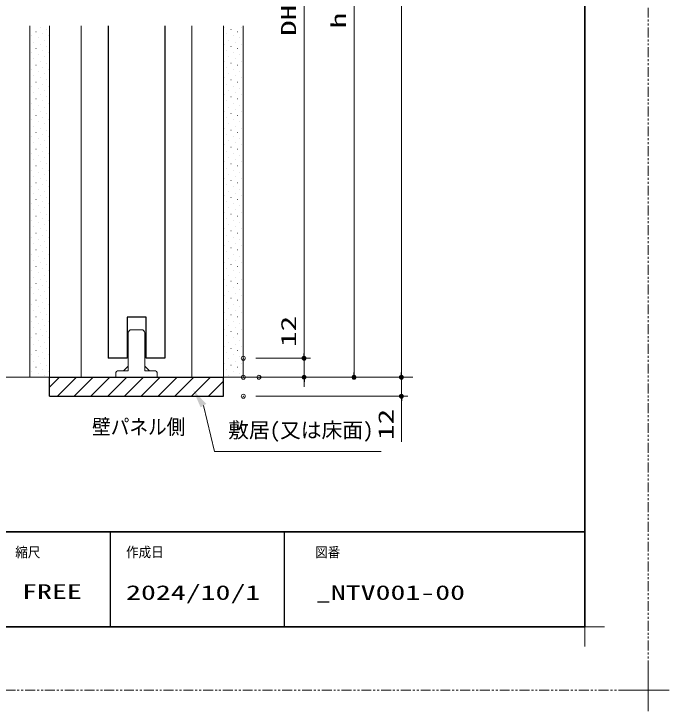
# Model space of a CAD drawing. Units: millimetres, scale not verified. Extents: x -1306 to 1306, y -607 to 607.
# Drawn here: x -13.8 to 400.3, y -607.3 to -166.7 of the extents above; entities that cross this region are included whole.
import ezdxf
from ezdxf.enums import TextEntityAlignment as Align

# ---------------------------------------------------------------- set-up
doc = ezdxf.new("R2010")
doc.units = ezdxf.units.MM
doc.header["$LTSCALE"] = 5
doc.header["$PDMODE"] = 32
doc.header["$PDSIZE"] = 2.5
doc.linetypes.add('USER1', pattern=[2.5, 1.25, -0.25, 0.25, -0.25, 0.25, -0.25])
for name, color, linetype, lineweight in [('0-1_線(黄)', 2, 'Continuous', 15), ('0-3_陰線', 4, 'USER1', 9), ('0-D_線(白)', 7, 'Continuous', 30), ('1-0_線(水)', 4, 'Continuous', 9), ('1-1_寸法線', 3, 'Continuous', 13), ('1-2_ハッチング', 6, 'Continuous', 9), ('1-4_DEFPOINTS', 7, 'Continuous', 5), ('1-5_0', 3, 'Continuous', 25), ('1-7_図面枠', 7, 'Continuous', 35), ('1-8_一般', 7, 'Continuous', 5)]:
    doc.layers.add(name, color=color, linetype=linetype, lineweight=lineweight)
doc.styles.add('ＭＳ ゴシック', font='')
doc.styles.get('ＭＳ ゴシック').set_extended_font_data('MS Gothic')

# ---------------------------------------------------------------- blocks, each defined once
blk = doc.blocks.new('_DOT')
at = {"layer": '1-5_0'}
blk.add_line((-2.5, 0), (-5, 0), dxfattribs=at)
for points in [[(0, 0), (-2.5, 0), (-2.48, 0.313)], [(0, 0), (-2.48, -0.313), (-2.5, 0)], [(0, 0), (-2.48, 0.313), (-2.421, 0.622)], [(0, 0), (-2.421, -0.622), (-2.48, -0.313)], [(0, 0), (-2.421, 0.622), (-2.324, 0.92)], [(0, 0), (-2.324, -0.92), (-2.421, -0.622)], [(0, 0), (-2.324, 0.92), (-2.191, 1.204)], [(0, 0), (-2.191, -1.204), (-2.324, -0.92)], [(0, 0), (-2.191, 1.204), (-2.023, 1.469)], [(0, 0), (-2.023, -1.469), (-2.191, -1.204)], [(0, 0), (-2.023, 1.469), (-1.822, 1.711)], [(0, 0), (-1.822, -1.711), (-2.023, -1.469)], [(0, 0), (-1.822, 1.711), (-1.594, 1.926)], [(0, 0), (-1.594, -1.926), (-1.822, -1.711)], [(0, 0), (-1.594, 1.926), (-1.34, 2.111)], [(0, 0), (-1.34, -2.111), (-1.594, -1.926)], [(0, 0), (-1.34, 2.111), (-1.064, 2.262)], [(0, 0), (-1.064, -2.262), (-1.34, -2.111)], [(0, 0), (-1.064, 2.262), (-0.773, 2.378)], [(0, 0), (-0.773, -2.378), (-1.064, -2.262)], [(0, 0), (-0.773, 2.378), (-0.468, 2.456)], [(0, 0), (-0.468, -2.456), (-0.773, -2.378)], [(0, 0), (-0.468, 2.456), (-0.157, 2.495)], [(0, 0), (-0.157, -2.495), (-0.468, -2.456)], [(0, 0), (-0.157, 2.495), (0.157, 2.495)], [(0, 0), (0.157, -2.495), (-0.157, -2.495)], [(0, 0), (0.157, 2.495), (0.468, 2.456)], [(0, 0), (0.468, 2.456), (0.773, 2.378)], [(0, 0), (0.773, 2.378), (1.064, 2.262)], [(0, 0), (1.064, 2.262), (1.34, 2.111)], [(0, 0), (1.34, 2.111), (1.594, 1.926)], [(0, 0), (1.594, 1.926), (1.822, 1.711)], [(0, 0), (1.822, 1.711), (2.023, 1.469)], [(0, 0), (2.023, 1.469), (2.191, 1.204)], [(0, 0), (2.191, 1.204), (2.324, 0.92)], [(0, 0), (2.324, 0.92), (2.421, 0.622)], [(0, 0), (2.421, 0.622), (2.48, 0.313)], [(0, 0), (2.48, 0.313), (2.5, 0)], [(0, 0), (0.468, -2.456), (0.157, -2.495)], [(0, 0), (0.773, -2.378), (0.468, -2.456)], [(0, 0), (1.064, -2.262), (0.773, -2.378)], [(0, 0), (1.34, -2.111), (1.064, -2.262)], [(0, 0), (1.594, -1.926), (1.34, -2.111)], [(0, 0), (1.822, -1.711), (1.594, -1.926)], [(0, 0), (2.023, -1.469), (1.822, -1.711)], [(0, 0), (2.191, -1.204), (2.023, -1.469)], [(0, 0), (2.324, -0.92), (2.191, -1.204)], [(0, 0), (2.421, -0.622), (2.324, -0.92)], [(0, 0), (2.48, -0.313), (2.421, -0.622)], [(0, 0), (2.5, 0), (2.48, -0.313)]]:
    blk.add_solid(points, dxfattribs=at)
blk = doc.blocks.new('ｓｓ')
at = {"layer": '1-0_線(水)'}
for p, q in [((3773.92, 2885.92), (3806.42, 2885.92)), ((3816.42, 2875.92), (3816.42, 2755.92)), ((3763.92, 2770.92), (3748.92, 2755.92)), ((3816.42, 2770.92), (3831.42, 2755.92)), ((3816.42, 2755.92), (3850.17, 2755.92)), ((3855.17, 2750.92), (3855.17, 2735.92))]:
    blk.add_line(p, q, dxfattribs=at)
for points in [[(3730.17, 2755.92), (3763.92, 2755.92), (3763.92, 2875.92)], [(3855.17, 2735.92), (3725.17, 2735.92), (3725.17, 2750.92)]]:
    blk.add_lwpolyline(points, dxfattribs=at)
for centre, radius, start, end in [((3773.92, 2875.92), 10, 90, 180), ((3806.42, 2875.92), 10, 0, 90), ((3730.17, 2750.92), 5, 90, 180), ((3850.17, 2750.92), 5, 0, 90)]:
    blk.add_arc(centre, radius, start, end, dxfattribs=at)
blk = doc.blocks.new('グループ-13-1')
at = {"layer": '1-8_一般'}
for p, q in [((62041.6, -14029.5), (62041.6, -13365.5)), ((61709.6, -13697.5), (62373.6, -13697.5))]:
    blk.add_line(p, q, dxfattribs=at)

msp = doc.modelspace()

# ---------------------------------------------------------------- linework, layer by layer
at = {"layer": '0-1_線(黄)'}
for p, q in [((-3.851, -174.275), (-3.851, -396.27)), ((8.649, -396.27), (8.649, -174.275)), ((28.649, -174.275), (28.649, -396.27)), ((98.649, -174.275), (98.649, -396.27)), ((118.649, -174.275), (118.649, -396.27)), ((131.149, -396.27), (131.149, -174.275)), ((-376.69, -396.27), (238.373, -396.27))]:
    msp.add_line(p, q, dxfattribs=at)
at = {"layer": '0-3_陰線'}
for q in [(387.036, 594), (-1292.964, -594)]:
    msp.add_line((387.036, -594), q, dxfattribs=at)
at = {"layer": '0-D_線(白)'}
for p, q in [((45.649, -174.275), (45.648, -384.27)), ((81.649, -174.275), (81.649, -384.27)), ((8.649, -408.27), (8.649, -396.27)), ((8.649, -396.27), (118.649, -396.27))]:
    msp.add_line(p, q, dxfattribs=at)
for points in [[(81.649, -384.27), (69.649, -384.27), (69.649, -358.27), (57.649, -358.27), (57.649, -384.27), (45.648, -384.27)], [(8.649, -408.27), (118.649, -408.27), (118.649, -396.27)]]:
    msp.add_lwpolyline(points, dxfattribs=at)
at = {"layer": '1-0_線(水)'}
msp.add_line((76.649, -396.27), (50.649, -396.27), dxfattribs=at)
at = {"layer": '1-1_寸法線'}
for p, q in [((231.149, 80.73), (231.149, -393.27)), ((201.149, 50.73), (201.149, -393.27)), ((169.592, 40.73), (169.592, -381.27)), ((169.592, -381.27), (169.592, -355.509)), ((139.149, -384.27), (173.592, -384.27)), ((139.149, -384.27), (173.592, -384.27)), ((169.592, -396.27), (169.592, -384.27)), ((231.149, -393.27), (231.149, -390.27)), ((139.149, -396.27), (235.149, -396.27)), ((139.149, -396.27), (173.592, -396.27)), ((139.149, -396.27), (235.149, -396.27)), ((149.035, -396.27), (205.149, -396.27)), ((231.149, -396.27), (231.149, -408.27)), ((169.592, -399.27), (169.592, -402.27)), ((139.149, -408.27), (235.149, -408.27)), ((231.149, -411.27), (231.149, -437.032))]:
    msp.add_line(p, q, dxfattribs=at)
msp.add_lwpolyline([(218.344, -443.136), (112.862, -443.136), (105.95, -414.259)], dxfattribs=at)
msp.add_solid([(99.376, -404.22), (107.694, -413.117), (104.207, -415.4)], dxfattribs=at)
at = {"layer": '1-2_ハッチング'}
for p, q in [((2.725, -175.237), (2.775, -175.237)), ((119.398, -175.237), (119.448, -175.237)), ((130.004, -175.237), (130.054, -175.237)), ((-2.578, -180.54), (-2.528, -180.54)), ((0.074, -177.889), (0.124, -177.889)), ((4.051, -179.215), (4.101, -179.215)), ((6.703, -176.563), (6.753, -176.563)), ((8.029, -180.54), (8.079, -180.54)), ((120.724, -179.215), (120.774, -179.215)), ((123.375, -176.563), (123.425, -176.563)), ((124.701, -180.54), (124.751, -180.54)), ((127.353, -177.889), (127.403, -177.889)), ((-1.252, -184.518), (-1.202, -184.518)), ((1.399, -181.866), (1.449, -181.866)), ((5.377, -183.192), (5.427, -183.192)), ((122.05, -183.192), (122.1, -183.192)), ((126.027, -184.518), (126.077, -184.518)), ((128.679, -181.866), (128.729, -181.866)), ((0.074, -188.495), (0.124, -188.495)), ((2.725, -185.844), (2.775, -185.844)), ((6.703, -187.17), (6.753, -187.17)), ((119.398, -185.844), (119.448, -185.844)), ((123.375, -187.17), (123.425, -187.17)), ((127.353, -188.495), (127.403, -188.495)), ((130.004, -185.844), (130.054, -185.844)), ((-2.578, -191.147), (-2.528, -191.147)), ((1.399, -192.473), (1.449, -192.473)), ((4.051, -189.821), (4.101, -189.821)), ((5.377, -193.799), (5.427, -193.799)), ((8.029, -191.147), (8.079, -191.147)), ((120.724, -189.821), (120.774, -189.821)), ((122.05, -193.799), (122.1, -193.799)), ((124.701, -191.147), (124.751, -191.147)), ((128.679, -192.473), (128.729, -192.473)), ((-1.252, -195.125), (-1.202, -195.125)), ((2.725, -196.45), (2.775, -196.45)), ((6.703, -197.776), (6.753, -197.776)), ((119.398, -196.45), (119.448, -196.45)), ((123.375, -197.776), (123.425, -197.776)), ((126.027, -195.125), (126.077, -195.125)), ((130.004, -196.45), (130.054, -196.45)), ((-2.578, -201.754), (-2.528, -201.754)), ((0.074, -199.102), (0.124, -199.102)), ((4.051, -200.428), (4.101, -200.428)), ((8.029, -201.754), (8.079, -201.754)), ((120.724, -200.428), (120.774, -200.428)), ((124.701, -201.754), (124.751, -201.754)), ((127.353, -199.102), (127.403, -199.102)), ((-1.252, -205.731), (-1.202, -205.731)), ((1.399, -203.079), (1.449, -203.079)), ((2.725, -207.057), (2.775, -207.057)), ((5.377, -204.405), (5.427, -204.405)), ((119.398, -207.057), (119.448, -207.057)), ((122.05, -204.405), (122.1, -204.405)), ((126.027, -205.731), (126.077, -205.731)), ((128.679, -203.079), (128.729, -203.079)), ((130.004, -207.057), (130.054, -207.057)), ((0.074, -209.709), (0.124, -209.709)), ((4.051, -211.034), (4.101, -211.034)), ((6.703, -208.383), (6.753, -208.383)), ((120.724, -211.034), (120.774, -211.034)), ((123.375, -208.383), (123.425, -208.383)), ((127.353, -209.709), (127.403, -209.709)), ((-2.578, -212.36), (-2.528, -212.36)), ((1.399, -213.686), (1.449, -213.686)), ((5.377, -215.012), (5.427, -215.012)), ((8.029, -212.36), (8.079, -212.36)), ((122.05, -215.012), (122.1, -215.012)), ((124.701, -212.36), (124.751, -212.36)), ((128.679, -213.686), (128.729, -213.686)), ((-1.252, -216.338), (-1.202, -216.338)), ((2.725, -217.664), (2.775, -217.664)), ((6.703, -218.989), (6.753, -218.989)), ((119.398, -217.664), (119.448, -217.664)), ((123.375, -218.989), (123.425, -218.989)), ((126.027, -216.338), (126.077, -216.338)), ((130.004, -217.664), (130.054, -217.664)), ((-2.578, -222.967), (-2.528, -222.967)), ((0.074, -220.315), (0.124, -220.315)), ((1.399, -224.293), (1.449, -224.293)), ((4.051, -221.641), (4.101, -221.641)), ((8.029, -222.967), (8.079, -222.967)), ((120.724, -221.641), (120.774, -221.641)), ((124.701, -222.967), (124.751, -222.967)), ((127.353, -220.315), (127.403, -220.315)), ((128.679, -224.293), (128.729, -224.293)), ((-1.252, -226.944), (-1.202, -226.944)), ((2.725, -228.27), (2.775, -228.27)), ((5.377, -225.619), (5.427, -225.619)), ((119.398, -228.27), (119.448, -228.27)), ((122.05, -225.619), (122.1, -225.619)), ((126.027, -226.944), (126.077, -226.944)), ((130.004, -228.27), (130.054, -228.27)), ((0.074, -230.922), (0.124, -230.922)), ((4.051, -232.248), (4.101, -232.248)), ((6.703, -229.596), (6.753, -229.596)), ((120.724, -232.248), (120.774, -232.248)), ((123.375, -229.596), (123.425, -229.596)), ((127.353, -230.922), (127.403, -230.922)), ((-2.578, -233.573), (-2.528, -233.573)), ((-1.252, -237.551), (-1.202, -237.551)), ((1.399, -234.899), (1.449, -234.899)), ((5.377, -236.225), (5.427, -236.225)), ((8.029, -233.573), (8.079, -233.573)), ((122.05, -236.225), (122.1, -236.225)), ((124.701, -233.573), (124.751, -233.573)), ((126.027, -237.551), (126.077, -237.551)), ((128.679, -234.899), (128.729, -234.899)), ((0.074, -241.528), (0.124, -241.528)), ((2.725, -238.877), (2.775, -238.877)), ((6.703, -240.203), (6.753, -240.203)), ((119.398, -238.877), (119.448, -238.877)), ((123.375, -240.203), (123.425, -240.203)), ((127.353, -241.528), (127.403, -241.528)), ((130.004, -238.877), (130.054, -238.877)), ((-2.578, -244.18), (-2.528, -244.18)), ((1.399, -245.506), (1.449, -245.506)), ((4.051, -242.854), (4.101, -242.854)), ((8.029, -244.18), (8.079, -244.18)), ((120.724, -242.854), (120.774, -242.854)), ((124.701, -244.18), (124.751, -244.18)), ((128.679, -245.506), (128.729, -245.506)), ((-1.252, -248.158), (-1.202, -248.158)), ((2.725, -249.483), (2.775, -249.483)), ((5.377, -246.832), (5.427, -246.832)), ((6.703, -250.809), (6.753, -250.809)), ((119.398, -249.483), (119.448, -249.483)), ((122.05, -246.832), (122.1, -246.832)), ((123.375, -250.809), (123.425, -250.809)), ((126.027, -248.158), (126.077, -248.158)), ((130.004, -249.483), (130.054, -249.483)), ((-2.578, -254.787), (-2.528, -254.787)), ((0.074, -252.135), (0.124, -252.135)), ((4.051, -253.461), (4.101, -253.461)), ((8.029, -254.787), (8.079, -254.787)), ((120.724, -253.461), (120.774, -253.461)), ((124.701, -254.787), (124.751, -254.787)), ((127.353, -252.135), (127.403, -252.135)), ((-1.252, -258.764), (-1.202, -258.764)), ((1.399, -256.112), (1.449, -256.112)), ((5.377, -257.438), (5.427, -257.438)), ((122.05, -257.438), (122.1, -257.438)), ((126.027, -258.764), (126.077, -258.764)), ((128.679, -256.112), (128.729, -256.112)), ((0.074, -262.742), (0.124, -262.742)), ((2.725, -260.09), (2.775, -260.09)), ((4.051, -264.067), (4.101, -264.067)), ((6.703, -261.416), (6.753, -261.416)), ((119.398, -260.09), (119.448, -260.09)), ((120.724, -264.067), (120.774, -264.067)), ((123.375, -261.416), (123.425, -261.416)), ((127.353, -262.742), (127.403, -262.742)), ((130.004, -260.09), (130.054, -260.09)), ((-2.578, -265.393), (-2.528, -265.393)), ((1.399, -266.719), (1.449, -266.719)), ((5.377, -268.045), (5.427, -268.045)), ((8.029, -265.393), (8.079, -265.393)), ((122.05, -268.045), (122.1, -268.045)), ((124.701, -265.393), (124.751, -265.393)), ((128.679, -266.719), (128.729, -266.719)), ((-1.252, -269.371), (-1.202, -269.371)), ((2.725, -270.697), (2.775, -270.697)), ((6.703, -272.022), (6.753, -272.022)), ((119.398, -270.697), (119.448, -270.697)), ((123.375, -272.022), (123.425, -272.022)), ((126.027, -269.371), (126.077, -269.371)), ((130.004, -270.697), (130.054, -270.697)), ((-2.578, -276), (-2.528, -276)), ((0.074, -273.348), (0.124, -273.348)), ((1.399, -277.326), (1.449, -277.326)), ((4.051, -274.674), (4.101, -274.674)), ((8.029, -276), (8.079, -276)), ((120.724, -274.674), (120.774, -274.674)), ((124.701, -276), (124.751, -276)), ((127.353, -273.348), (127.403, -273.348)), ((128.679, -277.326), (128.729, -277.326)), ((-1.252, -279.977), (-1.202, -279.977)), ((2.725, -281.303), (2.775, -281.303)), ((5.377, -278.652), (5.427, -278.652)), ((119.398, -281.303), (119.448, -281.303)), ((122.05, -278.652), (122.1, -278.652)), ((126.027, -279.977), (126.077, -279.977)), ((130.004, -281.303), (130.054, -281.303)), ((0.074, -283.955), (0.124, -283.955)), ((4.051, -285.281), (4.101, -285.281)), ((6.703, -282.629), (6.753, -282.629)), ((120.724, -285.281), (120.774, -285.281)), ((123.375, -282.629), (123.425, -282.629)), ((127.353, -283.955), (127.403, -283.955)), ((-2.578, -286.606), (-2.528, -286.606)), ((-1.252, -290.584), (-1.202, -290.584)), ((1.399, -287.932), (1.449, -287.932)), ((5.377, -289.258), (5.427, -289.258)), ((8.029, -286.606), (8.079, -286.606)), ((122.05, -289.258), (122.1, -289.258)), ((124.701, -286.606), (124.751, -286.606)), ((126.027, -290.584), (126.077, -290.584)), ((128.679, -287.932), (128.729, -287.932)), ((0.074, -294.561), (0.124, -294.561)), ((2.725, -291.91), (2.775, -291.91)), ((6.703, -293.236), (6.753, -293.236)), ((119.398, -291.91), (119.448, -291.91)), ((123.375, -293.236), (123.425, -293.236)), ((127.353, -294.561), (127.403, -294.561)), ((130.004, -291.91), (130.054, -291.91)), ((-2.578, -297.213), (-2.528, -297.213)), ((1.399, -298.539), (1.449, -298.539)), ((4.051, -295.887), (4.101, -295.887)), ((8.029, -297.213), (8.079, -297.213)), ((120.724, -295.887), (120.774, -295.887)), ((124.701, -297.213), (124.751, -297.213)), ((128.679, -298.539), (128.729, -298.539)), ((-1.252, -301.191), (-1.202, -301.191)), ((2.725, -302.516), (2.775, -302.516)), ((5.377, -299.865), (5.427, -299.865)), ((6.703, -303.842), (6.753, -303.842)), ((119.398, -302.516), (119.448, -302.516)), ((122.05, -299.865), (122.1, -299.865)), ((123.375, -303.842), (123.425, -303.842)), ((126.027, -301.191), (126.077, -301.191)), ((130.004, -302.516), (130.054, -302.516)), ((-2.578, -307.82), (-2.528, -307.82)), ((0.074, -305.168), (0.124, -305.168)), ((4.051, -306.494), (4.101, -306.494)), ((8.029, -307.82), (8.079, -307.82)), ((120.724, -306.494), (120.774, -306.494)), ((124.701, -307.82), (124.751, -307.82)), ((127.353, -305.168), (127.403, -305.168)), ((-1.252, -311.797), (-1.202, -311.797)), ((1.399, -309.145), (1.449, -309.145)), ((5.377, -310.471), (5.427, -310.471)), ((122.05, -310.471), (122.1, -310.471)), ((126.027, -311.797), (126.077, -311.797)), ((128.679, -309.145), (128.729, -309.145)), ((0.074, -315.775), (0.124, -315.775)), ((2.725, -313.123), (2.775, -313.123)), ((4.051, -317.1), (4.101, -317.1)), ((6.703, -314.449), (6.753, -314.449)), ((119.398, -313.123), (119.448, -313.123)), ((120.724, -317.1), (120.774, -317.1)), ((123.375, -314.449), (123.425, -314.449)), ((127.353, -315.775), (127.403, -315.775)), ((130.004, -313.123), (130.054, -313.123)), ((-2.578, -318.426), (-2.528, -318.426)), ((1.399, -319.752), (1.449, -319.752)), ((5.377, -321.078), (5.427, -321.078)), ((8.029, -318.426), (8.079, -318.426)), ((122.05, -321.078), (122.1, -321.078)), ((124.701, -318.426), (124.751, -318.426)), ((128.679, -319.752), (128.729, -319.752)), ((-1.252, -322.404), (-1.202, -322.404)), ((2.725, -323.73), (2.775, -323.73)), ((6.703, -325.055), (6.753, -325.055)), ((119.398, -323.73), (119.448, -323.73)), ((123.375, -325.055), (123.425, -325.055)), ((126.027, -322.404), (126.077, -322.404)), ((130.004, -323.73), (130.054, -323.73)), ((-2.578, -329.033), (-2.528, -329.033)), ((0.074, -326.381), (0.124, -326.381)), ((1.399, -330.359), (1.449, -330.359)), ((4.051, -327.707), (4.101, -327.707)), ((8.029, -329.033), (8.079, -329.033)), ((120.724, -327.707), (120.774, -327.707)), ((124.701, -329.033), (124.751, -329.033)), ((127.353, -326.381), (127.403, -326.381)), ((128.679, -330.359), (128.729, -330.359)), ((-1.252, -333.01), (-1.202, -333.01)), ((2.725, -334.336), (2.775, -334.336)), ((5.377, -331.685), (5.427, -331.685)), ((119.398, -334.336), (119.448, -334.336)), ((122.05, -331.685), (122.1, -331.685)), ((126.027, -333.01), (126.077, -333.01)), ((130.004, -334.336), (130.054, -334.336)), ((0.074, -336.988), (0.124, -336.988)), ((4.051, -338.314), (4.101, -338.314)), ((6.703, -335.662), (6.753, -335.662)), ((120.724, -338.314), (120.774, -338.314)), ((123.375, -335.662), (123.425, -335.662)), ((127.353, -336.988), (127.403, -336.988)), ((-2.578, -339.639), (-2.528, -339.639)), ((-1.252, -343.617), (-1.202, -343.617)), ((1.399, -340.965), (1.449, -340.965)), ((5.377, -342.291), (5.427, -342.291)), ((8.029, -339.639), (8.079, -339.639)), ((122.05, -342.291), (122.1, -342.291)), ((124.701, -339.639), (124.751, -339.639)), ((126.027, -343.617), (126.077, -343.617)), ((128.679, -340.965), (128.729, -340.965)), ((0.074, -347.594), (0.124, -347.594)), ((2.725, -344.943), (2.775, -344.943)), ((6.703, -346.269), (6.753, -346.269)), ((119.398, -344.943), (119.448, -344.943)), ((123.375, -346.269), (123.425, -346.269)), ((127.353, -347.594), (127.403, -347.594)), ((130.004, -344.943), (130.054, -344.943)), ((-2.578, -350.246), (-2.528, -350.246)), ((1.399, -351.572), (1.449, -351.572)), ((4.051, -348.92), (4.101, -348.92)), ((8.029, -350.246), (8.079, -350.246)), ((120.724, -348.92), (120.774, -348.92)), ((124.701, -350.246), (124.751, -350.246)), ((128.679, -351.572), (128.729, -351.572)), ((-1.252, -354.224), (-1.202, -354.224)), ((2.725, -355.549), (2.775, -355.549)), ((5.377, -352.898), (5.427, -352.898)), ((6.703, -356.875), (6.753, -356.875)), ((119.398, -355.549), (119.448, -355.549)), ((122.05, -352.898), (122.1, -352.898)), ((123.375, -356.875), (123.425, -356.875)), ((126.027, -354.224), (126.077, -354.224)), ((130.004, -355.549), (130.054, -355.549)), ((-2.578, -360.853), (-2.528, -360.853)), ((0.074, -358.201), (0.124, -358.201)), ((4.051, -359.527), (4.101, -359.527)), ((8.029, -360.853), (8.079, -360.853)), ((120.724, -359.527), (120.774, -359.527)), ((124.701, -360.853), (124.751, -360.853)), ((127.353, -358.201), (127.403, -358.201)), ((-1.252, -364.83), (-1.202, -364.83)), ((1.399, -362.179), (1.449, -362.179)), ((5.377, -363.504), (5.427, -363.504)), ((122.05, -363.504), (122.1, -363.504)), ((126.027, -364.83), (126.077, -364.83)), ((128.679, -362.179), (128.729, -362.179)), ((0.074, -368.808), (0.124, -368.808)), ((2.725, -366.156), (2.775, -366.156)), ((6.703, -367.482), (6.753, -367.482)), ((119.398, -366.156), (119.448, -366.156)), ((123.375, -367.482), (123.425, -367.482)), ((127.353, -368.808), (127.403, -368.808)), ((130.004, -366.156), (130.054, -366.156)), ((-2.578, -371.459), (-2.528, -371.459)), ((1.399, -372.785), (1.449, -372.785)), ((4.051, -370.133), (4.101, -370.133)), ((5.377, -374.111), (5.427, -374.111)), ((8.029, -371.459), (8.079, -371.459)), ((120.724, -370.133), (120.774, -370.133)), ((122.05, -374.111), (122.1, -374.111)), ((124.701, -371.459), (124.751, -371.459)), ((128.679, -372.785), (128.729, -372.785)), ((-1.252, -375.437), (-1.202, -375.437)), ((2.725, -376.763), (2.775, -376.763)), ((6.703, -378.088), (6.753, -378.088)), ((119.398, -376.763), (119.448, -376.763)), ((123.375, -378.088), (123.425, -378.088)), ((126.027, -375.437), (126.077, -375.437)), ((130.004, -376.763), (130.054, -376.763)), ((-2.578, -382.066), (-2.528, -382.066)), ((0.074, -379.414), (0.124, -379.414)), ((4.051, -380.74), (4.101, -380.74)), ((8.029, -382.066), (8.079, -382.066)), ((120.724, -380.74), (120.774, -380.74)), ((124.701, -382.066), (124.751, -382.066)), ((127.353, -379.414), (127.403, -379.414)), ((-1.252, -386.043), (-1.202, -386.043)), ((1.399, -383.392), (1.449, -383.392)), ((2.725, -387.369), (2.775, -387.369)), ((5.377, -384.718), (5.427, -384.718)), ((119.398, -387.369), (119.448, -387.369)), ((122.05, -384.718), (122.1, -384.718)), ((126.027, -386.043), (126.077, -386.043)), ((128.679, -383.392), (128.729, -383.392)), ((130.004, -387.369), (130.054, -387.369)), ((0.074, -390.021), (0.124, -390.021)), ((4.051, -391.347), (4.101, -391.347)), ((6.703, -388.695), (6.753, -388.695)), ((120.724, -391.347), (120.774, -391.347)), ((123.375, -388.695), (123.425, -388.695)), ((127.353, -390.021), (127.403, -390.021)), ((-2.578, -392.672), (-2.528, -392.672)), ((1.399, -393.998), (1.449, -393.998)), ((5.377, -395.324), (5.427, -395.324)), ((8.029, -392.672), (8.079, -392.672)), ((8.649, -402.658), (15.037, -396.27)), ((13.644, -408.27), (25.644, -396.27)), ((24.25, -408.27), (36.25, -396.27)), ((34.857, -408.27), (46.857, -396.27)), ((45.464, -408.27), (57.464, -396.27)), ((56.07, -408.27), (68.07, -396.27)), ((66.677, -408.27), (78.677, -396.27)), ((77.283, -408.27), (89.283, -396.27)), ((87.89, -408.27), (99.89, -396.27)), ((98.497, -408.27), (110.497, -396.27)), ((122.05, -395.324), (122.1, -395.324)), ((124.701, -392.672), (124.751, -392.672)), ((128.679, -393.998), (128.729, -393.998)), ((109.103, -408.27), (118.649, -398.724))]:
    msp.add_line(p, q, dxfattribs=at)
at = {"layer": '1-4_DEFPOINTS'}
for p, q in [((347.036, -566.45), (347.036, -541.55)), ((334.586, -554), (359.486, -554))]:
    msp.add_line(p, q, dxfattribs=at)
for p in [(131.149, -384.27), (169.592, -384.27), (169.592, -384.27), (131.149, -396.27), (131.149, -396.27), (141.035, -396.27), (201.149, -396.27), (231.149, -396.27), (131.149, -408.27), (231.149, -408.27)]:
    msp.add_point(p, dxfattribs=at)
at = {"layer": '1-5_0', "color": 7}
for p, q in [((47.036, -494), (47.036, -554)), ((157.036, -494), (157.036, -554))]:
    msp.add_line(p, q, dxfattribs=at)
at = {"layer": '1-7_図面枠'}
msp.add_line((-1252.964, -494), (347.036, -494), dxfattribs=at)
msp.add_lwpolyline([(-1252.964, -554), (347.036, -554), (347.036, 554), (-1252.964, 554)], close=True, dxfattribs=at)

# ---------------------------------------------------------------- block references
at = {"layer": '0-3_陰線', "xscale": 0.04, "yscale": 0.04}
msp.add_blockref('グループ-13-1', (-2094.629, -46.1), dxfattribs=at)
at = {"layer": '1-0_線(水)', "xscale": 0.2, "yscale": 0.2}
msp.add_blockref('ｓｓ', (-694.385, -943.455), dxfattribs=at)
at = {"layer": '1-1_寸法線', "xscale": 0.6, "yscale": 0.6}
for p, rotation in [((169.592, -384.27), 270), ((169.592, -384.27), 270), ((169.592, -396.27), 90), ((201.149, -396.27), 270), ((231.149, -396.27), 270), ((231.149, -396.27), 270), ((231.149, -408.27), 90)]:
    msp.add_blockref('_DOT', p, dxfattribs=dict(at, rotation=rotation))

# ---------------------------------------------------------------- texts
at = {"layer": '0-1_線(黄)', "style": 'ＭＳ ゴシック', "width": 0.9}
msp.add_text('壁パネル側', height=9.604, dxfattribs=at).set_placement((35.569, -435.329), align=Align.BOTTOM_LEFT)
at = {"layer": '1-1_寸法線', "style": 'ＭＳ ゴシック', "width": 1.5}
for s, p in [('DH', (167.443, -180.509)), ('h', (199, -175.794)), ('12', (167.443, -377.128)), ('12', (229, -435.89))]:
    msp.add_text(s, height=9.604, rotation=90, dxfattribs=at).set_placement(p, align=Align.BOTTOM_LEFT)
at = {"layer": '1-1_寸法線', "style": 'ＭＳ ゴシック'}
msp.add_text('敷居(又は床面)', height=9.621, dxfattribs=at).set_placement((121.595, -437.418), align=Align.BOTTOM_LEFT)
at = {"layer": '1-7_図面枠', "style": 'ＭＳ ゴシック'}
for s, height, width, p in [('縮尺', 6.452, 0.9, (-12.964, -512.038)), ('作成日', 6.452, 0.9, (57.036, -511.963)), ('図番', 6.452, 0.9, (176.633, -512.073)), ('FREE', 9.238, 1.5, (-8.664, -539.129)), ('2024/10/1', 9.238, 1.5, (57.036, -539.776)), ('_NTV001-00', 9.238, 1.5, (177.071, -539.776))]:
    msp.add_text(s, height=height, dxfattribs=dict(at, width=width)).set_placement(p, align=Align.BOTTOM_LEFT)

doc.saveas('drawing.dxf')
